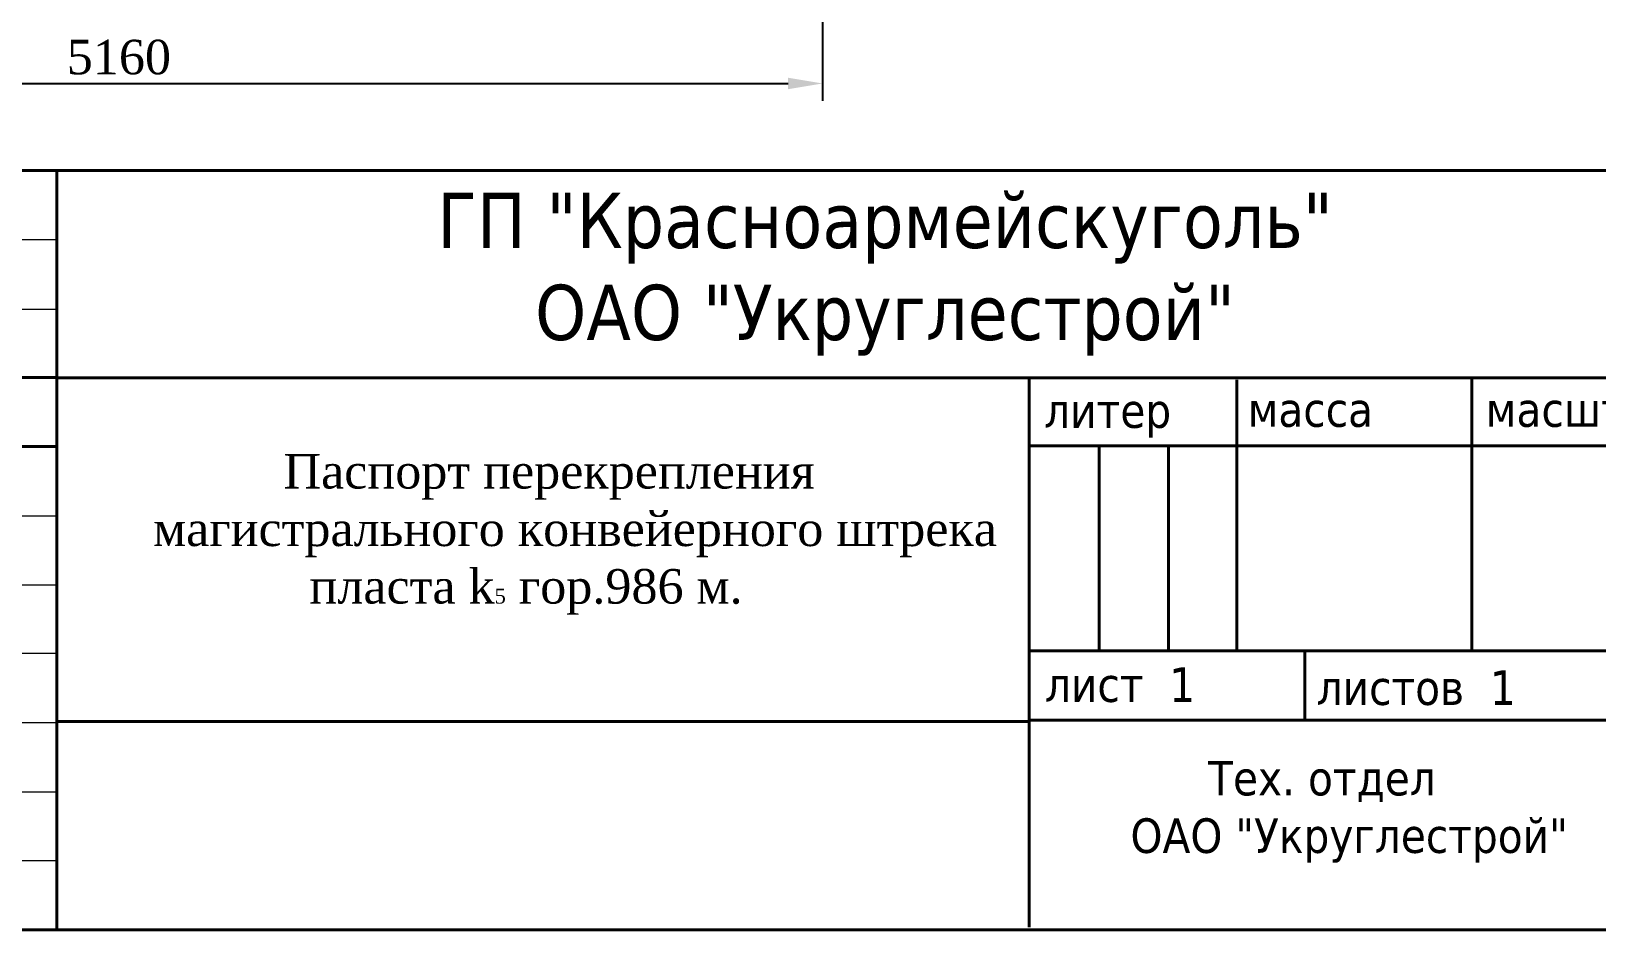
# Model space of a CAD drawing. Header units: millimetres. Extents: x -46762 to 161452, y -66984 to 31524.
# Drawn here: x 9262 to 14932, y 382 to 3637 of the extents above; entities that cross this region are included whole.
import ezdxf

# ---------------------------------------------------------------- set-up
doc = ezdxf.new("R2010")
doc.units = ezdxf.units.MM
doc.header["$LTSCALE"] = 0.5
doc.styles.get("Standard").update_dxf_attribs({"font": 'TIMES.TTF'})
doc.dimstyles.new('ISO-25', dxfattribs={"dimscale": 50, "dimtxt": 2.5, "dimasz": 2.5, "dimexe": 1.25, "dimexo": 0.625, "dimtad": 1, "dimdec": 0, "dimtxsty": 'Standard', "dimcen": 2.5, "dimadec": 0, "dimazin": 0, "dimtfac": 1, "dimtdec": 0, "dimtmove": 0, "dimatfit": 3, "dimfxl": 1, "dimarcsym": 0})

# ---------------------------------------------------------------- blocks, each defined once
blk = doc.blocks.new('*D23')
at = {"color": 0, "lineweight": -2}
for p, q in [((6967.9, 3947.1), (6967.9, 3385.6)), ((12127.9, 3947.1), (12127.9, 3385.6)), ((7092.9, 3448.1), (12002.9, 3448.1))]:
    blk.add_line(p, q, dxfattribs=at)
at = {"color": 0}
for points in [[(7092.9, 3468.9), (7092.9, 3427.2), (6967.9, 3448.1)], [(12002.9, 3468.9), (12002.9, 3427.2), (12127.9, 3448.1)]]:
    blk.add_solid(points, dxfattribs=at)
at = {"layer": 'Defpoints', "color": 0}
for p in [(6967.9, 3978.3), (12127.9, 3978.3), (12127.9, 3448.1)]:
    blk.add_point(p, dxfattribs=at)
at = {"color": 0, "lineweight": 15, "insert": (9579.1, 3542.9), "char_height": 125, "attachment_point": 5}
blk.add_mtext('5160', dxfattribs=at)

msp = doc.modelspace()

# ---------------------------------------------------------------- linework, layer by layer
at = {"lineweight": 40}
for p, q in [((6103.92, 3132.41), (15353.92, 3132.41)), ((9354.18, 382.4), (9354.18, 3132.4)), ((6107.49, 2382.5), (9355.09, 2382.5)), ((9354.18, 2381.53), (15354.18, 2381.53)), ((12876.89, 391.28), (12876.89, 2377.63)), ((13628.21, 1397.03), (13628.21, 2374.11)), ((14480.37, 2378.03), (14480.37, 1393.11)), ((6107.49, 2133.38), (9355.09, 2133.38)), ((12878.16, 2134.74), (15367.88, 2134.74)), ((13129.49, 2134.74), (13129.49, 1393.11)), ((13380.81, 2134.74), (13380.81, 1393.11)), ((12878.16, 1393.11), (15363.95, 1393.11)), ((13875.62, 1393.11), (13875.62, 1145.9)), ((9356.51, 1136.81), (12878.23, 1136.81)), ((12878.16, 1141.98), (15363.95, 1141.98)), ((-13385.42, 382.41), (15353.92, 382.41))]:
    msp.add_line(p, q, dxfattribs=at)
at = {"lineweight": 18}
for p, q in [((6107.49, 2882.22), (9355.09, 2882.22)), ((6107.49, 2630.61), (9355.09, 2630.61)), ((6107.49, 2381.49), (9355.09, 2381.49)), ((6107.49, 1881.63), (9355.09, 1881.63)), ((6107.49, 1631.63), (9355.09, 1631.63)), ((6107.49, 1383.69), (9355.09, 1383.69)), ((6107.49, 1132.59), (9355.09, 1132.59)), ((6107.49, 881.51), (9355.09, 881.51)), ((6107.49, 632.61), (9355.09, 632.61))]:
    msp.add_line(p, q, dxfattribs=at)

# ---------------------------------------------------------------- texts
at = {"lineweight": 40}
for s, insert, char_height, width, attachment_point in [('{\\fTahoma|b0|i0|c204|p34;ГП "Красноармейскуголь"\\PОАО "Укруглестрой"}', (12354.18, 2756.96), 200, 6000, 5), ('{\\fTahoma|b0|i0|c204|p32;      Тех. отдел\\PОАО "Укруглестрой"}', (13243.44, 994.03), 125, 1855.895, 1)]:
    msp.add_mtext(s, dxfattribs=dict(at, insert=insert, char_height=char_height, width=width, attachment_point=attachment_point))
at = {"linetype": 'Continuous', "lineweight": 30, "char_height": 125, "attachment_point": 1}
for s, insert, width in [('{\\fTahoma|b0|i0|c204|p32;масштаб}', (14530.41, 2329.3), 801.495), ('{\\fTahoma|b0|i0|c204|p32;литер}', (12930.59, 2325.49), 679.365), ('{\\fTahoma|b0|i0|c204|p32;масса}', (13667.85, 2329.3), 774.78), ('{\\fTahoma|b0|i0|c204|p32;лист  1}', (12933.35, 1332.55), 685.245), ('{\\fTahoma|b0|i0|c204|p32;листов  1  }', (13917.71, 1321.68), 804.89)]:
    msp.add_mtext(s, dxfattribs=dict(at, insert=insert, width=width))
at = {"insert": (9703.12, 2314.03), "char_height": 125, "width": 3379.6266, "attachment_point": 1}
msp.add_mtext('{\\fTimes New Roman|b0|i0|c204|p18;         \\P          Паспорт перекрепления        магистрального конвейерного штрека} \\P{\\fTimes New Roman|b0|i0|c204|p18;           } {\\fTimes New Roman|b0|i0|c204|p18;пласта }k{\\fTimes New Roman|b0|i0|c204|p18;\\H0.4286x;5\\H2.333x; гор.986 м.          \\P            }', dxfattribs=at)

# ---------------------------------------------------------------- dimensions: what is measured, and where the dimension line sits
at = {"lineweight": 15}
dim = msp.add_linear_dim(base=(12127.88, 3448.05), p1=(6967.88, 3978.33), p2=(12127.88, 3978.33), dimstyle='ISO-25', dxfattribs=at)
dim.commit()
dim.dimension.update_dxf_attribs({"geometry": '*D23', "text_midpoint": (9579.08, 3448.05), "dimtype": 160})

doc.saveas('drawing.dxf')
